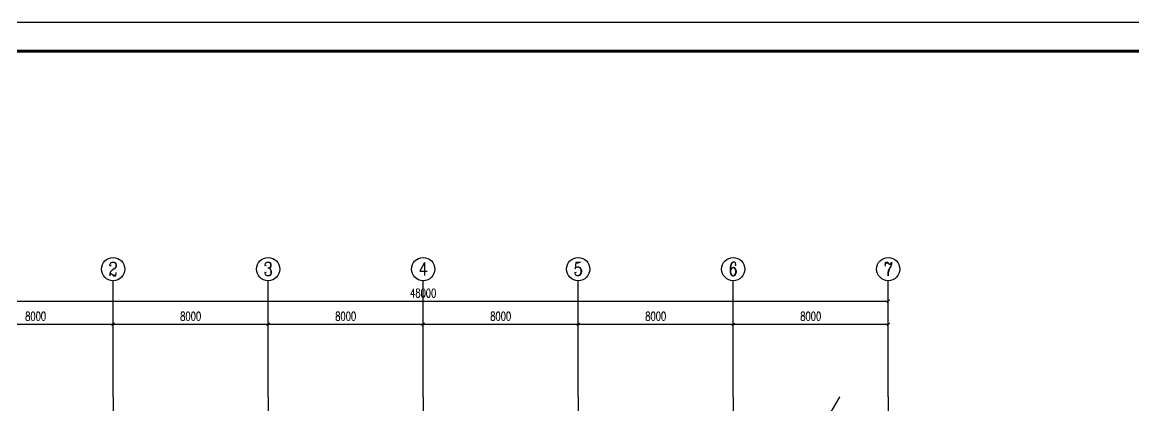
# Model space of a CAD drawing. Header units: millimetres. Extents: x 6950065 to 7140129, y 16284814 to 19754034.
# Drawn here: x 6980650 to 7038012, y 18982502 to 19002304 of the extents above; entities that cross this region are included whole.
import ezdxf
from ezdxf.enums import TextEntityAlignment as Align

# ---------------------------------------------------------------- set-up
doc = ezdxf.new("R2010")
doc.units = ezdxf.units.MM
doc.header["$LTSCALE"] = 1500
doc.header["$MEASUREMENT"] = 0
doc.linetypes.add('DASH', pattern=[0.35, 0.25, -0.1])
doc.layers.get('Defpoints').update_dxf_attribs({"color": 1})
for name, color, linetype in [('AXIS', 3, 'Continuous'), ('AXIS_TEXT', 7, 'Continuous'), ('C型钢', 6, 'Continuous'), ('HANDRAIL', 3, 'Continuous'), ('TK', 4, 'Continuous')]:
    doc.layers.add(name, color=color, linetype=linetype)
doc.styles.add('_TCH_AXIS', font='COMPLEX', dxfattribs={"bigfont": 'GBCBIG'})
doc.styles.add('_TCH_DIM_T3', font='SIMPLEX', dxfattribs={"width": 0.705882, "bigfont": 'GBCBIG'})
doc.styles.add('COMPLEX', font='COMPLEX')
doc.dimstyles.new('_TCH_ARCH&&150', dxfattribs={"dimtxt": 446.25, "dimasz": 150, "dimexe": 375, "dimexo": 450, "dimgap": 189.375, "dimtad": 1, "dimdec": 0, "dimzin": 0, "dimdsep": 46, "dimtxsty": '_TCH_DIM_T3', "dimblk": 'ARCHTICK', "dimcen": 0.09, "dimclrt": 7, "dimazin": 2, "dimtfac": 1, "dimtdec": 0, "dimtix": 1, "dimtmove": 2, "dimatfit": 3, "dimfxl": 0, "dimtolj": 1, "dimtzin": 0, "dimarcsym": 0})

# ---------------------------------------------------------------- blocks, each defined once
blk = doc.blocks.new('GeYuanFrame_88343862', base_point=(20.09, 4.53))
at = {"layer": 'TK'}
blk.add_lwpolyline([(20.09, 4.53), (20.09, 598.53), (861.09, 598.53), (861.09, 4.53)], close=True, dxfattribs=at)
at = {"layer": 'TK', "const_width": 1}
blk.add_lwpolyline([(45.09, 588.53), (851.09, 588.53), (851.09, 14.53), (45.09, 14.53)], close=True, dxfattribs=at)
blk = doc.blocks.new('_ArchTick')
at = {"color": 0, "linetype": 'ByBlock', "const_width": 0.4}
blk.add_lwpolyline([(-0.5, -0.5), (0.5, 0.5)], dxfattribs=at)
blk = doc.blocks.new('*D1474')
at = {"layer": 'Defpoints', "color": 0}
for p in [(6985342, 18986709), (6977342, 18982959), (6985342, 18982959)]:
    blk.add_point(p, dxfattribs=at)
at = {"layer": 'HANDRAIL', "color": 0, "lineweight": -2}
for p, q in [((6977342, 18983409), (6977342, 18987084)), ((6985342, 18983409), (6985342, 18987084)), ((6977342, 18986709), (6985342, 18986709))]:
    blk.add_line(p, q, dxfattribs=at)
at = {"layer": 'HANDRAIL', "color": 0, "lineweight": -2, "xscale": 150, "yscale": 150, "zscale": 150, "rotation": 180}
blk.add_blockref('_ArchTick', (6977342, 18986709), dxfattribs=at)
at = {"layer": 'HANDRAIL', "color": 0, "lineweight": -2, "xscale": 150, "yscale": 150, "zscale": 150}
blk.add_blockref('_ArchTick', (6985342, 18986709), dxfattribs=at)
at = {"layer": 'HANDRAIL', "color": 7, "insert": (6981342, 18987122), "char_height": 446.2, "attachment_point": 5, "style": '_TCH_DIM_T3'}
blk.add_mtext('\\A1;8000', dxfattribs=at)
blk = doc.blocks.new('*D1475')
at = {"layer": 'Defpoints', "color": 0}
for p in [(6993342, 18986709), (6985342, 18982959), (6993342, 18982959)]:
    blk.add_point(p, dxfattribs=at)
at = {"layer": 'HANDRAIL', "color": 0, "lineweight": -2}
for p, q in [((6985342, 18983409), (6985342, 18987084)), ((6993342, 18983409), (6993342, 18987084)), ((6985342, 18986709), (6993342, 18986709))]:
    blk.add_line(p, q, dxfattribs=at)
at = {"layer": 'HANDRAIL', "color": 0, "lineweight": -2, "xscale": 150, "yscale": 150, "zscale": 150, "rotation": 180}
blk.add_blockref('_ArchTick', (6985342, 18986709), dxfattribs=at)
at = {"layer": 'HANDRAIL', "color": 0, "lineweight": -2, "xscale": 150, "yscale": 150, "zscale": 150}
blk.add_blockref('_ArchTick', (6993342, 18986709), dxfattribs=at)
at = {"layer": 'HANDRAIL', "color": 7, "insert": (6989342, 18987122), "char_height": 446.2, "attachment_point": 5, "style": '_TCH_DIM_T3'}
blk.add_mtext('\\A1;8000', dxfattribs=at)
blk = doc.blocks.new('*D1476')
at = {"layer": 'Defpoints', "color": 0}
for p in [(7001342, 18986709), (6993342, 18982959), (7001342, 18982959)]:
    blk.add_point(p, dxfattribs=at)
at = {"layer": 'HANDRAIL', "color": 0, "lineweight": -2}
for p, q in [((6993342, 18983409), (6993342, 18987084)), ((7001342, 18983409), (7001342, 18987084)), ((6993342, 18986709), (7001342, 18986709))]:
    blk.add_line(p, q, dxfattribs=at)
at = {"layer": 'HANDRAIL', "color": 0, "lineweight": -2, "xscale": 150, "yscale": 150, "zscale": 150, "rotation": 180}
blk.add_blockref('_ArchTick', (6993342, 18986709), dxfattribs=at)
at = {"layer": 'HANDRAIL', "color": 0, "lineweight": -2, "xscale": 150, "yscale": 150, "zscale": 150}
blk.add_blockref('_ArchTick', (7001342, 18986709), dxfattribs=at)
at = {"layer": 'HANDRAIL', "color": 7, "insert": (6997342, 18987122), "char_height": 446.2, "attachment_point": 5, "style": '_TCH_DIM_T3'}
blk.add_mtext('\\A1;8000', dxfattribs=at)
blk = doc.blocks.new('*D1477')
at = {"layer": 'Defpoints', "color": 0}
for p in [(7009342, 18986709), (7001342, 18982959), (7009342, 18982959)]:
    blk.add_point(p, dxfattribs=at)
at = {"layer": 'HANDRAIL', "color": 0, "lineweight": -2}
for p, q in [((7001342, 18983409), (7001342, 18987084)), ((7009342, 18983409), (7009342, 18987084)), ((7001342, 18986709), (7009342, 18986709))]:
    blk.add_line(p, q, dxfattribs=at)
at = {"layer": 'HANDRAIL', "color": 0, "lineweight": -2, "xscale": 150, "yscale": 150, "zscale": 150, "rotation": 180}
blk.add_blockref('_ArchTick', (7001342, 18986709), dxfattribs=at)
at = {"layer": 'HANDRAIL', "color": 0, "lineweight": -2, "xscale": 150, "yscale": 150, "zscale": 150}
blk.add_blockref('_ArchTick', (7009342, 18986709), dxfattribs=at)
at = {"layer": 'HANDRAIL', "color": 7, "insert": (7005342, 18987122), "char_height": 446.2, "attachment_point": 5, "style": '_TCH_DIM_T3'}
blk.add_mtext('\\A1;8000', dxfattribs=at)
blk = doc.blocks.new('*D1478')
at = {"layer": 'Defpoints', "color": 0}
for p in [(7017342, 18986709), (7009342, 18982959), (7017342, 18982959)]:
    blk.add_point(p, dxfattribs=at)
at = {"layer": 'HANDRAIL', "color": 0, "lineweight": -2}
for p, q in [((7009342, 18983409), (7009342, 18987084)), ((7017342, 18983409), (7017342, 18987084)), ((7009342, 18986709), (7017342, 18986709))]:
    blk.add_line(p, q, dxfattribs=at)
at = {"layer": 'HANDRAIL', "color": 0, "lineweight": -2, "xscale": 150, "yscale": 150, "zscale": 150, "rotation": 180}
blk.add_blockref('_ArchTick', (7009342, 18986709), dxfattribs=at)
at = {"layer": 'HANDRAIL', "color": 0, "lineweight": -2, "xscale": 150, "yscale": 150, "zscale": 150}
blk.add_blockref('_ArchTick', (7017342, 18986709), dxfattribs=at)
at = {"layer": 'HANDRAIL', "color": 7, "insert": (7013342, 18987122), "char_height": 446.2, "attachment_point": 5, "style": '_TCH_DIM_T3'}
blk.add_mtext('\\A1;8000', dxfattribs=at)
blk = doc.blocks.new('*D1479')
at = {"layer": 'Defpoints', "color": 0}
for p in [(7025342, 18986709), (7017342, 18982959), (7025342, 18982959)]:
    blk.add_point(p, dxfattribs=at)
at = {"layer": 'HANDRAIL', "color": 0, "lineweight": -2}
for p, q in [((7017342, 18983409), (7017342, 18987084)), ((7025342, 18983409), (7025342, 18987084)), ((7017342, 18986709), (7025342, 18986709))]:
    blk.add_line(p, q, dxfattribs=at)
at = {"layer": 'HANDRAIL', "color": 0, "lineweight": -2, "xscale": 150, "yscale": 150, "zscale": 150, "rotation": 180}
blk.add_blockref('_ArchTick', (7017342, 18986709), dxfattribs=at)
at = {"layer": 'HANDRAIL', "color": 0, "lineweight": -2, "xscale": 150, "yscale": 150, "zscale": 150}
blk.add_blockref('_ArchTick', (7025342, 18986709), dxfattribs=at)
at = {"layer": 'HANDRAIL', "color": 7, "insert": (7021342, 18987122), "char_height": 446.2, "attachment_point": 5, "style": '_TCH_DIM_T3'}
blk.add_mtext('\\A1;8000', dxfattribs=at)
blk = doc.blocks.new('*D1480')
at = {"layer": 'Defpoints', "color": 0}
for p in [(7025342, 18987909), (6977342, 18982959), (7025342, 18982959)]:
    blk.add_point(p, dxfattribs=at)
at = {"layer": 'HANDRAIL', "color": 0, "lineweight": -2}
for p, q in [((6977342, 18983409), (6977342, 18988284)), ((7025342, 18983409), (7025342, 18988284)), ((6977342, 18987909), (7025342, 18987909))]:
    blk.add_line(p, q, dxfattribs=at)
at = {"layer": 'HANDRAIL', "color": 0, "lineweight": -2, "xscale": 150, "yscale": 150, "zscale": 150, "rotation": 180}
blk.add_blockref('_ArchTick', (6977342, 18987909), dxfattribs=at)
at = {"layer": 'HANDRAIL', "color": 0, "lineweight": -2, "xscale": 150, "yscale": 150, "zscale": 150}
blk.add_blockref('_ArchTick', (7025342, 18987909), dxfattribs=at)
at = {"layer": 'HANDRAIL', "color": 7, "insert": (7001342, 18988322), "char_height": 446.2, "attachment_point": 5, "style": '_TCH_DIM_T3'}
blk.add_mtext('\\A1;48000', dxfattribs=at)
blk = doc.blocks.new('_AXISO')
blk.add_circle((0, 0), 0.5)
at = {"layer": 'AXIS_TEXT', "style": 'COMPLEX', "width": 1.041667}
blk.add_attdef('A', text='', height=0.56, dxfattribs=at).set_placement((-0.25, -0.28), (0.25, -0.28), align=Align.FIT)

msp = doc.modelspace()

# ---------------------------------------------------------------- linework, layer by layer
at = {"layer": 'AXIS', "color": 1}
for p, q in [((6985341.7, 18982959.1), (6985341.7, 18922959.1)), ((6993341.7, 18982959.1), (6993341.7, 18922959.1)), ((7001341.7, 18982959.1), (7001341.7, 18922959.1)), ((7009341.7, 18982959.1), (7009341.7, 18922959.1)), ((7017341.7, 18982959.1), (7017341.7, 18922959.1)), ((7025341.7, 18982959.1), (7025341.7, 18922959.1))]:
    msp.add_line(p, q, dxfattribs=at)
at = {"layer": 'C型钢', "color": 3, "linetype": 'DASH', "const_width": 75}
msp.add_lwpolyline([(7022841.4, 18982967.2), (7005856.9, 18953880.5), (6994967.1, 18953880.5), (6980557.2, 18930137), (6972858.6, 18930137)], dxfattribs=at)
at = {"layer": 'HANDRAIL'}
for p, q in [((6985341.7, 18982959.1), (6985341.7, 18988959.1)), ((6993341.7, 18982959.1), (6993341.7, 18988959.1)), ((7001341.7, 18982959.1), (7001341.7, 18988959.1)), ((7009341.7, 18982959.1), (7009341.7, 18988959.1)), ((7017341.7, 18982959.1), (7017341.7, 18988959.1)), ((7025341.7, 18982959.1), (7025341.7, 18988959.1))]:
    msp.add_line(p, q, dxfattribs=at)

# ---------------------------------------------------------------- block references
at = {"layer": 'C型钢', "color": 3, "xscale": 150, "yscale": 150, "zscale": 150}
msp.add_blockref('GeYuanFrame_88343862', (6955997, 18913204.1), dxfattribs=at)
at = {"layer": 'HANDRAIL'}
ref = msp.add_blockref('_AXISO', (6985341.7, 18989559.1), dxfattribs=dict(at, xscale=1200, yscale=1200, zscale=1200))
ref.add_attrib('A', '2', dxfattribs={"layer": 'AXIS_TEXT', "height": 698.9, "style": '_TCH_AXIS'}).set_placement((6985108.8, 18989209.6), (6985574.7, 18989209.6), align=Align.FIT)
ref = msp.add_blockref('_AXISO', (6993341.7, 18989559.1), dxfattribs=dict(at, xscale=1200, yscale=1200, zscale=1200))
ref.add_attrib('A', '3', dxfattribs={"layer": 'AXIS_TEXT', "height": 698.9, "style": '_TCH_AXIS'}).set_placement((6993108.8, 18989209.6), (6993574.7, 18989209.6), align=Align.FIT)
ref = msp.add_blockref('_AXISO', (7001341.7, 18989559.1), dxfattribs=dict(at, xscale=1200, yscale=1200, zscale=1200))
ref.add_attrib('A', '4', dxfattribs={"layer": 'AXIS_TEXT', "height": 668.2, "style": '_TCH_AXIS'}).set_placement((7001087.2, 18989225), (7001596.3, 18989225), align=Align.FIT)
ref = msp.add_blockref('_AXISO', (7009341.7, 18989559.1), dxfattribs=dict(at, xscale=1200, yscale=1200, zscale=1200))
ref.add_attrib('A', '5', dxfattribs={"layer": 'AXIS_TEXT', "height": 698.9, "style": '_TCH_AXIS'}).set_placement((7009108.8, 18989209.6), (7009574.7, 18989209.6), align=Align.FIT)
ref = msp.add_blockref('_AXISO', (7017341.7, 18989559.1), dxfattribs=dict(at, xscale=1200, yscale=1200, zscale=1200))
ref.add_attrib('A', '6', dxfattribs={"layer": 'AXIS_TEXT', "height": 698.9, "style": '_TCH_AXIS'}).set_placement((7017108.8, 18989209.6), (7017574.7, 18989209.6), align=Align.FIT)
ref = msp.add_blockref('_AXISO', (7025341.7, 18989559.1), dxfattribs=dict(at, xscale=1200, yscale=1200, zscale=1200))
ref.add_attrib('A', '7', dxfattribs={"layer": 'AXIS_TEXT', "height": 698.9, "style": '_TCH_AXIS'}).set_placement((7025108.8, 18989209.6), (7025574.7, 18989209.6), align=Align.FIT)

# ---------------------------------------------------------------- dimensions: what is measured, and where the dimension line sits
for p1, p2, distance, picture, middle in [((6977341.7, 18982959.1), (7025341.7, 18982959.1), 4950, '*D1480', (7001341.7, 18988321.6)), ((6977341.7, 18982959.1), (6985341.7, 18982959.1), 3750, '*D1474', (6981341.7, 18987121.6)), ((6985341.7, 18982959.1), (6993341.7, 18982959.1), 3750, '*D1475', (6989341.7, 18987121.6)), ((6993341.7, 18982959.1), (7001341.7, 18982959.1), 3750, '*D1476', (6997341.7, 18987121.6)), ((7001341.7, 18982959.1), (7009341.7, 18982959.1), 3750, '*D1477', (7005341.7, 18987121.6)), ((7009341.7, 18982959.1), (7017341.7, 18982959.1), 3750, '*D1478', (7013341.7, 18987121.6)), ((7017341.7, 18982959.1), (7025341.7, 18982959.1), 3750, '*D1479', (7021341.7, 18987121.6))]:
    dim = msp.add_aligned_dim(p1=p1, p2=p2, distance=distance, dimstyle='_TCH_ARCH&&150', dxfattribs=at)
    dim.commit()
    dim.dimension.update_dxf_attribs({"geometry": picture, "text_midpoint": middle})

doc.saveas('drawing.dxf')
